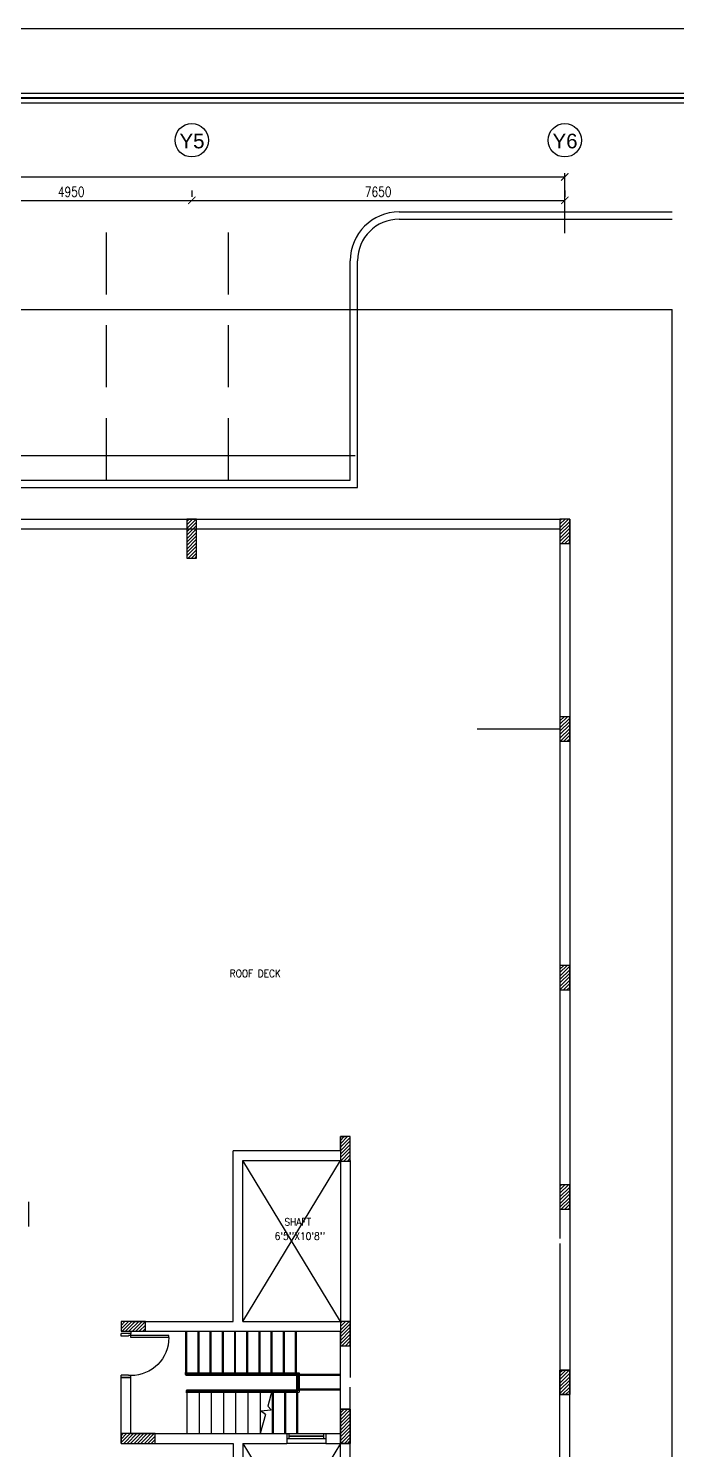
# Model space of a CAD drawing. Header units: millimetres. Extents: x -1288794 to 352264, y -1971533 to -1569871.
# Drawn here: x 174116 to 187408, y -1599010 to -1569871 of the extents above; entities that cross this region are included whole.
import ezdxf
from ezdxf.enums import TextEntityAlignment as Align

# ---------------------------------------------------------------- set-up
doc = ezdxf.new("R2010")
doc.units = ezdxf.units.MM
doc.header["$LTSCALE"] = 500
doc.header["$PDMODE"] = 34
for name, pattern in [('CENTER', [50.8, 31.75, -6.35, 6.35, -6.35]), ('DASHED', [19.05, 12.7, -6.35]), ('DASHED2', [9.525, 6.35, -3.175])]:
    doc.linetypes.add(name, pattern=pattern)
for name, color, linetype in [('A-ANNO-DIMS', 1, 'Continuous'), ('A-ANNO-SYMB', 33, 'Continuous'), ('A-ANNO-TEXT', 8, 'Continuous'), ('A-AREA', 8, 'CENTER'), ('A-DOOR', 4, 'Continuous'), ('A-FLOR-OVHD', 4, 'DASHED2'), ('A-FLOR-SPCL', 8, 'Continuous'), ('A-FLOR-STRS', 8, 'Continuous'), ('A-GLAZ', 5, 'Continuous'), ('A-WALL-FULL', 8, 'Continuous'), ('L-WALK', 8, 'Continuous'), ('LOGO LINE', 7, 'Continuous'), ('LOGO1LINE', 7, 'Continuous'), ('S-COL- HACT.', 9, 'Continuous'), ('S-COL.', 8, 'Continuous')]:
    doc.layers.add(name, color=color, linetype=linetype)
doc.styles.add('ROMANS', font='romans.shx', dxfattribs={"width": 0.8})
doc.styles.add('SANSSERIF', font='sas_____.pfb')
doc.dimstyles.new('100 of DIM2', dxfattribs={"dimscale": 0, "dimtxt": 200, "dimasz": 150, "dimexe": 75, "dimexo": 200, "dimgap": 75, "dimtad": 1, "dimdec": 0, "dimrnd": 5, "dimzin": 0, "dimdsep": 46, "dimtxsty": 'ROMANS', "dimblk": 'ARCHTICK', "dimcen": 100, "dimclrd": 94, "dimclre": 94, "dimclrt": 2, "dimadec": 0, "dimazin": 0, "dimtfac": 1, "dimtdec": 0, "dimtofl": 0, "dimtmove": 2, "dimatfit": 3, "dimldrblk": 'OPEN90', "dimfxl": 75, "dimtolj": 1, "dimtzin": 0, "dimarcsym": 0})
pattern_1 = [(45, (1281571.51, -1215620.816), (-35.355339, 35.355339), [])]

# ---------------------------------------------------------------- blocks, each defined once
blk = doc.blocks.new('D-90-R')
for p, q in [((-80, 980), (-40, 980)), ((-80, 980), (-80, 200)), ((-40, 980), (-40, 155)), ((-900, 200), (-860, 200)), ((-900, 200), (-900, 0)), ((-860, 200), (-860, 155)), ((-860, 155), (-850, 155)), ((-850, 155), (-850, 0)), ((-80, 200), (0, 200)), ((-50, 155), (-40, 155)), ((-50, 155), (-50, 0)), ((-50, 0), (0, 0)), ((0, 200), (0, 0)), ((-900, 0), (-850, 0))]:
    blk.add_line(p, q)
at = {"linetype": 'Continuous'}
blk.add_arc((-80, 200), 780, 90, 180, dxfattribs=at)
blk = doc.blocks.new('W-80')
for p, q in [((800, 100), (0, 100)), ((800, 0), (0, 0)), ((40, 0), (40, 100)), ((760, 100), (760, 0))]:
    blk.add_line(p, q)
at = {"linetype": 'Continuous'}
for p, q in [((760, 53), (40, 53)), ((760, 47), (40, 47))]:
    blk.add_line(p, q, dxfattribs=at)
blk = doc.blocks.new('_ArchTick')
at = {"color": 0, "linetype": 'ByBlock', "const_width": 0.15}
blk.add_lwpolyline([(-0.5, -0.5), (0.5, 0.5)], dxfattribs=at)
blk = doc.blocks.new('*D103')
at = {"layer": 'A-ANNO-DIMS', "color": 94, "lineweight": -2, "ltscale": 3, "transparency": 16777216}
for p, q in [((177466, -1573196), (177466, -1573321)), ((185116, -1573196), (185116, -1573321)), ((177466, -1573396), (185116, -1573396))]:
    blk.add_line(p, q, dxfattribs=at)
at = {"layer": 'Defpoints', "color": 0, "ltscale": 3, "transparency": 16777216}
for p in [(177466, -1573396), (185116, -1573396), (185116, -1573396)]:
    blk.add_point(p, dxfattribs=at)
at = {"layer": 'A-ANNO-DIMS', "color": 94, "lineweight": -2, "ltscale": 3, "transparency": 16777216, "xscale": 150, "yscale": 150, "zscale": 150, "rotation": 180}
blk.add_blockref('_ArchTick', (177466, -1573396), dxfattribs=at)
at = {"layer": 'A-ANNO-DIMS', "color": 94, "lineweight": -2, "ltscale": 3, "transparency": 16777216, "xscale": 150, "yscale": 150, "zscale": 150}
blk.add_blockref('_ArchTick', (185116, -1573396), dxfattribs=at)
at = {"layer": 'A-ANNO-DIMS', "color": 2, "ltscale": 3, "transparency": 16777216, "insert": (181291, -1573221), "char_height": 200, "attachment_point": 5, "style": 'ROMANS'}
blk.add_mtext('\\A1;7650', dxfattribs=at)
blk = doc.blocks.new('_Open90')
at = {"color": 0, "linetype": 'ByBlock', "lineweight": -2}
for p, q in [((0, 0), (-1, 0)), ((-0.5, 0.5), (0, 0)), ((0, 0), (-0.5, -0.5))]:
    blk.add_line(p, q, dxfattribs=at)
blk = doc.blocks.new('*D106')
at = {"layer": 'A-ANNO-DIMS', "color": 94, "lineweight": -2, "ltscale": 3, "transparency": 16777216}
for p, q in [((172516, -1573196), (172516, -1573321)), ((177466, -1573196), (177466, -1573321)), ((172516, -1573396), (177466, -1573396))]:
    blk.add_line(p, q, dxfattribs=at)
at = {"layer": 'Defpoints', "color": 0, "ltscale": 3, "transparency": 16777216}
for p in [(172516, -1573396), (177466, -1573396), (177466, -1573396)]:
    blk.add_point(p, dxfattribs=at)
at = {"layer": 'A-ANNO-DIMS', "color": 94, "lineweight": -2, "ltscale": 3, "transparency": 16777216, "xscale": 150, "yscale": 150, "zscale": 150, "rotation": 180}
blk.add_blockref('_ArchTick', (172516, -1573396), dxfattribs=at)
at = {"layer": 'A-ANNO-DIMS', "color": 94, "lineweight": -2, "ltscale": 3, "transparency": 16777216, "xscale": 150, "yscale": 150, "zscale": 150}
blk.add_blockref('_ArchTick', (177466, -1573396), dxfattribs=at)
at = {"layer": 'A-ANNO-DIMS', "color": 2, "ltscale": 3, "transparency": 16777216, "insert": (174991, -1573221), "char_height": 200, "attachment_point": 5, "style": 'ROMANS'}
blk.add_mtext('\\A1;4950', dxfattribs=at)
blk = doc.blocks.new('*D107')
at = {"layer": 'A-ANNO-DIMS', "color": 94, "lineweight": -2, "ltscale": 3, "transparency": 16777216}
for p, q in [((159616, -1574066), (159616, -1572840)), ((159616, -1572915), (185116, -1572915)), ((185116, -1574066), (185116, -1572840))]:
    blk.add_line(p, q, dxfattribs=at)
at = {"layer": 'Defpoints', "color": 0, "ltscale": 3, "transparency": 16777216}
for p in [(185116, -1572915), (159616, -1574266), (185116, -1574266)]:
    blk.add_point(p, dxfattribs=at)
at = {"layer": 'A-ANNO-DIMS', "color": 94, "lineweight": -2, "ltscale": 3, "transparency": 16777216, "xscale": 150, "yscale": 150, "zscale": 150, "rotation": 180}
blk.add_blockref('_ArchTick', (159616, -1572915), dxfattribs=at)
at = {"layer": 'A-ANNO-DIMS', "color": 94, "lineweight": -2, "ltscale": 3, "transparency": 16777216, "xscale": 150, "yscale": 150, "zscale": 150}
blk.add_blockref('_ArchTick', (185116, -1572915), dxfattribs=at)
at = {"layer": 'A-ANNO-DIMS', "color": 2, "ltscale": 3, "transparency": 16777216, "insert": (172366, -1572740), "char_height": 200, "attachment_point": 5, "style": 'ROMANS'}
blk.add_mtext('\\A1;25500', dxfattribs=at)

msp = doc.modelspace()

# ---------------------------------------------------------------- hatches: boundary and pattern name
at = {"layer": 'S-COL- HACT.', "linetype": 'Continuous', "ltscale": 3}
h = msp.add_hatch(dxfattribs=at)
h.set_pattern_fill('ANSI31', color=256, scale=400, style=0)
h.set_pattern_definition(pattern_1)
h.paths.add_polyline_path([(177366.3, -1579932.8), (177366.3, -1580732.8), (177566.3, -1580732.8), (177566.3, -1579932.8)])
h = msp.add_hatch(dxfattribs=at)
h.set_pattern_fill('ANSI31', color=256, scale=400, style=0)
h.set_pattern_definition(pattern_1)
h.paths.add_polyline_path([(185216.3, -1580432.8), (185216.3, -1579932.8), (185016.3, -1579932.8), (185016.3, -1580432.8)])
h = msp.add_hatch(dxfattribs=at)
h.set_pattern_fill('ANSI31', color=256, scale=400, style=0)
h.set_pattern_definition(pattern_1)
h.paths.add_polyline_path([(185016.3, -1583982.8), (185016.3, -1584482.8), (185216.3, -1584482.8), (185216.3, -1583982.8)])
h = msp.add_hatch(dxfattribs=at)
h.set_pattern_fill('ANSI31', color=256, scale=400, style=0)
h.set_pattern_definition(pattern_1)
h.paths.add_polyline_path([(185016.3, -1589082.8), (185016.3, -1589582.8), (185216.3, -1589582.8), (185216.3, -1589082.8)])
h = msp.add_hatch(dxfattribs=at)
h.set_pattern_fill('ANSI31', color=256, scale=400, style=0)
h.set_pattern_definition(pattern_1)
h.paths.add_polyline_path([(180516.3, -1592593.6), (180516.3, -1593093.6), (180716.3, -1593093.6), (180716.3, -1592593.6)])
h = msp.add_hatch(dxfattribs=at)
h.set_pattern_fill('ANSI31', color=256, scale=400, style=0)
h.set_pattern_definition(pattern_1)
h.paths.add_polyline_path([(185016.3, -1593582.8), (185016.3, -1594082.8), (185216.3, -1594082.8), (185216.3, -1593582.8)])
h = msp.add_hatch(dxfattribs=at)
h.set_pattern_fill('ANSI31', color=256, scale=400, style=0)
h.set_pattern_definition(pattern_1)
h.paths.add_polyline_path([(176016.3, -1596582.8), (176516.3, -1596582.8), (176516.3, -1596382.8), (176016.3, -1596382.8)])
h = msp.add_hatch(dxfattribs=at)
h.set_pattern_fill('ANSI31', color=256, scale=400, style=0)
h.set_pattern_definition(pattern_1)
h.paths.add_polyline_path([(180516.3, -1596882.8), (180716.3, -1596882.8), (180716.3, -1596382.8), (180516.3, -1596382.8)])
h = msp.add_hatch(dxfattribs=at)
h.set_pattern_fill('ANSI31', color=256, scale=400, style=0)
h.set_pattern_definition(pattern_1)
h.paths.add_polyline_path([(185016.3, -1597882.8), (185016.3, -1597382.8), (185216.3, -1597382.8), (185216.3, -1597882.8)])
h = msp.add_hatch(dxfattribs=at)
h.set_pattern_fill('ANSI31', color=256, scale=400, style=0)
h.set_pattern_definition(pattern_1)
h.paths.add_polyline_path([(180516.3, -1598882.8), (180716.3, -1598882.8), (180716.3, -1598182.8), (180516.3, -1598182.8)])
h = msp.add_hatch(dxfattribs=at)
h.set_pattern_fill('ANSI31', color=256, scale=400, style=0)
h.set_pattern_definition(pattern_1)
h.paths.add_polyline_path([(176016.3, -1598882.8), (176716.3, -1598882.8), (176716.3, -1598682.8), (176016.3, -1598682.8)])

# ---------------------------------------------------------------- linework, layer by layer
at = {"layer": 'A-ANNO-SYMB', "ltscale": 3}
for centre in [(177466.3, -1572164.6), (185116.3, -1572164.6)]:
    msp.add_circle(centre, 342.2, dxfattribs=at)
at = {"layer": 'A-AREA', "ltscale": 15}
for p in [(155216.3, -1575632.8), (187316.3, -1618632.8)]:
    msp.add_line(p, (187316.3, -1575632.8), dxfattribs=at)
at = {"layer": 'A-FLOR-OVHD'}
for p, q in [((177366.3, -1597432.8), (177366.3, -1596582.8)), ((177616.3, -1597432.8), (177616.3, -1596582.8)), ((177866.3, -1597432.8), (177866.3, -1596582.8)), ((178116.3, -1597432.8), (178116.3, -1596582.8)), ((178366.3, -1597432.8), (178366.3, -1596582.8)), ((178616.3, -1597432.8), (178616.3, -1596582.8)), ((178866.3, -1597432.8), (178866.3, -1596582.8)), ((179116.3, -1597432.8), (179116.3, -1596582.8)), ((179366.3, -1597432.8), (179366.3, -1596582.8)), ((179616.3, -1597432.8), (179616.3, -1596582.8)), ((179666.3, -1597482.8), (180516.3, -1597482.8)), ((177366.3, -1597782.8), (177366.3, -1597807.8)), ((177366.3, -1597832.8), (177366.3, -1598682.8)), ((177616.3, -1597782.8), (177616.3, -1597807.8)), ((177616.3, -1597832.8), (177616.3, -1598682.8)), ((177866.3, -1597782.8), (177866.3, -1597807.8)), ((177866.3, -1597832.8), (177866.3, -1598682.8)), ((178116.3, -1597782.8), (178116.3, -1597807.8)), ((178116.3, -1597832.8), (178116.3, -1598682.8)), ((178366.3, -1597782.8), (178366.3, -1597807.8)), ((178366.3, -1597832.8), (178366.3, -1598682.8)), ((178616.3, -1597782.8), (178616.3, -1597807.8)), ((178616.3, -1597832.8), (178616.3, -1598682.8)), ((178866.3, -1597782.8), (178866.3, -1597807.8)), ((178866.3, -1597832.8), (178866.3, -1598682.8)), ((179116.3, -1597832.8), (179116.3, -1598682.8)), ((179366.3, -1597832.8), (179366.3, -1598682.8)), ((179616.3, -1597832.8), (179616.3, -1598682.8)), ((179666.3, -1597782.8), (180516.3, -1597782.8))]:
    msp.add_line(p, q, dxfattribs=at)
at = {"layer": 'A-FLOR-OVHD', "ltscale": 3}
msp.add_lwpolyline([(180816.3, -1578632.8), (172416.3, -1578632.8), (172416.3, -1579932.8), (171116.3, -1579932.8), (171116.3, -1578632.8), (166816.3, -1578632.8), (166816.3, -1579032.8), (165116.3, -1579032.8), (165116.3, -1578632.8), (158216.3, -1578632.8), (158216.3, -1588282.8), (157216.3, -1588282.8), (157216.3, -1592782.8)], dxfattribs=at)
at = {"layer": 'A-FLOR-SPCL', "ltscale": 3}
for p, q in [((183316.3, -1584232.8), (185016.3, -1584232.8)), ((178516.3, -1596382.8), (180516.3, -1593082.8)), ((180516.3, -1596382.8), (178516.3, -1593082.8)), ((180516.3, -1598882.8), (178516.3, -1602182.8)), ((178516.3, -1598882.8), (180516.3, -1602182.8))]:
    msp.add_line(p, q, dxfattribs=at)
at = {"layer": 'A-FLOR-STRS', "ltscale": 3}
for p, q in [((177346.3, -1597432.8), (177346.3, -1596582.8)), ((177596.3, -1597432.8), (177596.3, -1596582.8)), ((177846.3, -1597432.8), (177846.3, -1596582.8)), ((178096.3, -1597432.8), (178096.3, -1596582.8)), ((178346.3, -1597432.8), (178346.3, -1596582.8)), ((178596.3, -1597432.8), (178596.3, -1596582.8)), ((178846.3, -1597432.8), (178846.3, -1596582.8)), ((179096.3, -1597432.8), (179096.3, -1596582.8)), ((179346.3, -1597432.8), (179346.3, -1596582.8)), ((179596.3, -1597432.8), (179596.3, -1596582.8)), ((177321.3, -1597432.8), (179666.3, -1597432.8)), ((177321.3, -1597457.8), (179641.3, -1597457.8)), ((177346.3, -1597482.8), (177346.3, -1597457.8)), ((177346.3, -1597482.8), (179616.3, -1597482.8)), ((177366.3, -1597482.8), (177366.3, -1597457.8)), ((177596.3, -1597482.8), (177596.3, -1597457.8)), ((177616.3, -1597482.8), (177616.3, -1597457.8)), ((177846.3, -1597482.8), (177846.3, -1597457.8)), ((177866.3, -1597482.8), (177866.3, -1597457.8)), ((178096.3, -1597482.8), (178096.3, -1597457.8)), ((178116.3, -1597482.8), (178116.3, -1597457.8)), ((178346.3, -1597482.8), (178346.3, -1597457.8)), ((178366.3, -1597482.8), (178366.3, -1597457.8)), ((178596.3, -1597482.8), (178596.3, -1597457.8)), ((178616.3, -1597482.8), (178616.3, -1597457.8)), ((178846.3, -1597482.8), (178846.3, -1597457.8)), ((178866.3, -1597482.8), (178866.3, -1597457.8)), ((179096.3, -1597482.8), (179096.3, -1597457.8)), ((179116.3, -1597482.8), (179116.3, -1597457.8)), ((179346.3, -1597482.8), (179346.3, -1597457.8)), ((179366.3, -1597482.8), (179366.3, -1597457.8)), ((179596.3, -1597482.8), (179596.3, -1597457.8)), ((179616.3, -1597482.8), (179616.3, -1597457.8)), ((179616.3, -1597462.8), (179641.3, -1597462.8)), ((179616.3, -1597482.8), (179616.3, -1597782.8)), ((179616.3, -1597482.8), (179641.3, -1597482.8)), ((179641.3, -1597457.8), (179641.3, -1597807.8)), ((179666.3, -1597432.8), (179666.3, -1597832.8)), ((179666.3, -1597462.8), (180516.3, -1597462.8)), ((177341.3, -1597807.8), (179641.3, -1597807.8)), ((177341.3, -1597832.8), (179666.3, -1597832.8)), ((177366.3, -1597782.8), (179616.3, -1597782.8)), ((177366.3, -1597807.8), (177366.3, -1597782.8)), ((179116.3, -1597782.8), (179022.6, -1598120)), ((179116.3, -1597782.8), (179116.3, -1597807.8)), ((179136.3, -1597832.8), (179136.3, -1598682.8)), ((179366.3, -1597782.8), (179366.3, -1597807.8)), ((179386.3, -1597782.8), (179386.3, -1597807.8)), ((179386.3, -1597832.8), (179386.3, -1598682.8)), ((179616.3, -1597762.8), (179641.3, -1597762.8)), ((179616.3, -1597782.8), (179616.3, -1597807.8)), ((179616.3, -1597782.8), (179641.3, -1597782.8)), ((179616.3, -1597782.8), (179616.3, -1597807.8)), ((179636.3, -1597782.8), (179636.3, -1597807.8)), ((179636.3, -1597782.8), (179636.3, -1597807.8)), ((179636.3, -1597832.8), (179636.3, -1598682.8)), ((179636.3, -1597832.8), (179636.3, -1598682.8)), ((179666.3, -1597762.8), (180516.3, -1597762.8)), ((178878.5, -1598218.3), (179094.5, -1598197.6)), ((178975.4, -1598290.3), (178878.5, -1598218.3)), ((179094.5, -1598197.6), (179022.6, -1598120)), ((178975.4, -1598290.3), (178866.3, -1598682.8))]:
    msp.add_line(p, q, dxfattribs=at)
at = {"layer": 'A-GLAZ', "ltscale": 3}
msp.add_line((180216.3, -1598882.8), (179416.3, -1598882.8), dxfattribs=at)
at = {"layer": 'A-WALL-FULL', "ltscale": 3}
for p, q in [((172416.3, -1579932.8), (185016.3, -1579932.8)), ((172616.3, -1580132.8), (181216.3, -1580132.8)), ((179816.3, -1580132.8), (181216.3, -1580132.8)), ((180816.3, -1580132.8), (185016.3, -1580132.8)), ((181116.3, -1580132.8), (182066.3, -1580132.8)), ((181116.3, -1580132.8), (184816.3, -1580132.8)), ((183866.3, -1579932.8), (185016.3, -1579932.8)), ((183866.3, -1580132.8), (184816.3, -1580132.8)), ((185016.3, -1579932.8), (185016.3, -1579932.8)), ((185016.3, -1580132.8), (185016.3, -1592679.4)), ((185016.3, -1580132.8), (185016.3, -1594682.8)), ((185216.3, -1579932.8), (185216.3, -1592679.4)), ((185216.3, -1579932.8), (185216.3, -1596341.2)), ((185216.3, -1579932.8), (185216.3, -1580132.8)), ((178316.3, -1596175.9), (178316.3, -1592882.8)), ((180516.3, -1592882.8), (178316.3, -1592882.8)), ((178516.3, -1593082.8), (180516.3, -1593082.8)), ((178516.3, -1596175.9), (178516.3, -1593082.8)), ((180516.3, -1593082.8), (180516.3, -1596382.8)), ((180716.3, -1593082.8), (180716.3, -1596382.8)), ((174116.3, -1593932.8), (174116.3, -1594432.8)), ((185016.3, -1594782.8), (185016.3, -1596341.2)), ((178316.3, -1596382.8), (178316.3, -1596175.9)), ((178516.3, -1596382.8), (178516.3, -1596175.9)), ((176216.3, -1596382.8), (178316.3, -1596382.8)), ((178516.3, -1596382.8), (180516.3, -1596382.8)), ((180716.3, -1596382.8), (180716.3, -1597532.8)), ((185016.3, -1596341.2), (185016.3, -1597532.8)), ((185216.3, -1596341.2), (185216.3, -1597632.8)), ((176216.3, -1596632.8), (176016.3, -1596632.8)), ((176216.3, -1596582.8), (180516.3, -1596582.8)), ((176216.3, -1596582.8), (176216.3, -1596632.8)), ((180516.3, -1598682.8), (180516.3, -1596582.8)), ((185016.3, -1596641.2), (185016.3, -1597532.8)), ((176016.3, -1598882.8), (176016.3, -1597532.8)), ((176016.3, -1597532.8), (176216.3, -1597532.8)), ((176216.3, -1598682.8), (176216.3, -1597532.8)), ((185216.3, -1599524.4), (185216.3, -1597632.8)), ((180716.3, -1602172.1), (180716.3, -1597732.8)), ((185016.3, -1599524.4), (185016.3, -1597732.8)), ((176216.3, -1598682.8), (179416.3, -1598682.8)), ((179416.3, -1598682.8), (179416.3, -1598882.8)), ((180216.3, -1598682.8), (180516.3, -1598682.8)), ((180216.3, -1598682.8), (180216.3, -1598882.8)), ((176216.3, -1598882.8), (178316.3, -1598882.8)), ((178316.3, -1598882.8), (178316.3, -1602382.8)), ((178516.3, -1598882.8), (179416.3, -1598882.8)), ((178516.3, -1598882.8), (178516.3, -1602182.8)), ((180216.3, -1598882.8), (180516.3, -1598882.8)), ((180516.3, -1602182.8), (180516.3, -1598882.8))]:
    msp.add_line(p, q, dxfattribs=at)
at = {"layer": 'A-WALL-FULL', "linetype": 'Continuous', "ltscale": 3}
for p, q in [((177366.3, -1580132.8), (177366.3, -1580732.8)), ((177566.3, -1580732.8), (177566.3, -1580132.8)), ((177366.3, -1580732.8), (177566.3, -1580732.8)), ((180516.3, -1592882.8), (180516.3, -1592593.6)), ((180516.3, -1592593.6), (180616.3, -1592593.6))]:
    msp.add_line(p, q, dxfattribs=at)
at = {"layer": 'L-WALK', "linetype": 'DASHED', "ltscale": 0.2}
for p, q in [((175716.3, -1579132.8), (175716.3, -1573632.8)), ((178216.3, -1579132.8), (178216.3, -1573632.8))]:
    msp.add_line(p, q, dxfattribs=at)
at = {"layer": 'L-WALK', "ltscale": 15}
for p, q in [((181716.3, -1573632.8), (187316.3, -1573632.8)), ((181716.3, -1573782.8), (187316.3, -1573782.8))]:
    msp.add_line(p, q, dxfattribs=at)
at = {"layer": 'L-WALK', "ltscale": 3}
for p, q in [((180716.3, -1579132.8), (180716.3, -1574632.8)), ((180866.3, -1579277.8), (180866.3, -1574632.8)), ((158066.3, -1579282.8), (180861.3, -1579282.8)), ((158216.3, -1579132.8), (180716.3, -1579132.8))]:
    msp.add_line(p, q, dxfattribs=at)
at = {"layer": 'L-WALK', "ltscale": 15}
for radius in [1000, 850]:
    msp.add_arc((181716.3, -1574632.8), radius, 90, 180, dxfattribs=at)
at = {"layer": 'L-WALK', "ltscale": 3}
msp.add_arc((180861.3, -1579277.8), 5, 270, 0, dxfattribs=at)
at = {"layer": 'LOGO LINE'}
msp.add_lwpolyline([(213752.5, -1625558), (134994.5, -1625558), (134994.5, -1569870.5), (213752.5, -1569870.5)], close=True, dxfattribs=at)
at = {"layer": 'LOGO1LINE'}
for points in [[(212426.6, -1624232.1), (136320.4, -1624232.1), (136320.4, -1571196.4), (212426.6, -1571196.4)], [(202117.9, -1624033.3), (136519.2, -1624033.3), (136519.2, -1571395.3), (202117.9, -1571395.3)]]:
    msp.add_lwpolyline(points, close=True, dxfattribs=at)
at = {"layer": 'LOGO1LINE', "const_width": 39.8}
msp.add_lwpolyline([(212327.2, -1624132.7), (136419.8, -1624132.7), (136419.8, -1571295.9), (212327.2, -1571295.9)], close=True, dxfattribs=at)
at = {"layer": 'S-COL.', "linetype": 'Continuous', "ltscale": 3}
for p, q in [((176516.3, -1596382.8), (176016.3, -1596382.8)), ((176016.3, -1596382.8), (176016.3, -1596582.8)), ((176516.3, -1596582.8), (176516.3, -1596382.8)), ((180516.3, -1598182.8), (180516.3, -1598882.8)), ((180716.3, -1598182.8), (180516.3, -1598182.8)), ((180516.3, -1598882.8), (180516.3, -1598182.8)), ((180516.3, -1598182.8), (180716.3, -1598182.8)), ((180516.3, -1598182.8), (180516.3, -1598882.8)), ((180716.3, -1598182.8), (180516.3, -1598182.8)), ((180516.3, -1598882.8), (180516.3, -1598182.8)), ((180516.3, -1598182.8), (180716.3, -1598182.8)), ((180716.3, -1598882.8), (180716.3, -1598182.8)), ((180716.3, -1598182.8), (180716.3, -1598882.8)), ((180716.3, -1598882.8), (180716.3, -1598182.8)), ((180716.3, -1598182.8), (180716.3, -1598882.8)), ((176716.3, -1598682.8), (176016.3, -1598682.8)), ((176016.3, -1598682.8), (176016.3, -1598882.8)), ((176716.3, -1598882.8), (176716.3, -1598682.8)), ((176016.3, -1598882.8), (176716.3, -1598882.8)), ((180516.3, -1598882.8), (180716.3, -1598882.8)), ((180716.3, -1598882.8), (180516.3, -1598882.8)), ((180516.3, -1598882.8), (180716.3, -1598882.8)), ((180716.3, -1598882.8), (180516.3, -1598882.8))]:
    msp.add_line(p, q, dxfattribs=at)
for points in [[(177366.3, -1579932.8), (177366.3, -1580732.8), (177566.3, -1580732.8), (177566.3, -1579932.8)], [(185216.3, -1580432.8), (185216.3, -1579932.8), (185016.3, -1579932.8), (185016.3, -1580432.8)], [(185016.3, -1583982.8), (185016.3, -1584482.8), (185216.3, -1584482.8), (185216.3, -1583982.8)], [(185016.3, -1589082.8), (185016.3, -1589582.8), (185216.3, -1589582.8), (185216.3, -1589082.8)], [(185016.3, -1589082.8), (185016.3, -1589582.8), (185216.3, -1589582.8), (185216.3, -1589082.8)], [(185016.3, -1589082.8), (185016.3, -1589582.8), (185216.3, -1589582.8), (185216.3, -1589082.8)], [(180516.3, -1592593.6), (180516.3, -1593093.6), (180716.3, -1593093.6), (180716.3, -1592593.6)], [(180516.3, -1592593.6), (180516.3, -1593093.6), (180716.3, -1593093.6), (180716.3, -1592593.6)], [(180516.3, -1592593.6), (180516.3, -1593093.6), (180716.3, -1593093.6), (180716.3, -1592593.6)], [(185016.3, -1593582.8), (185016.3, -1594082.8), (185216.3, -1594082.8), (185216.3, -1593582.8)], [(185016.3, -1593582.8), (185016.3, -1594082.8), (185216.3, -1594082.8), (185216.3, -1593582.8)], [(185016.3, -1593582.8), (185016.3, -1594082.8), (185216.3, -1594082.8), (185216.3, -1593582.8)], [(176016.3, -1596582.8), (176516.3, -1596582.8), (176516.3, -1596382.8), (176016.3, -1596382.8)], [(180516.3, -1596882.8), (180716.3, -1596882.8), (180716.3, -1596382.8), (180516.3, -1596382.8)], [(185016.3, -1597382.8), (185016.3, -1597882.8), (185216.3, -1597882.8), (185216.3, -1597382.8)], [(185016.3, -1597882.8), (185016.3, -1597382.8), (185216.3, -1597382.8), (185216.3, -1597882.8)], [(185016.3, -1597382.8), (185016.3, -1597882.8), (185216.3, -1597882.8), (185216.3, -1597382.8)], [(185016.3, -1597882.8), (185016.3, -1597382.8), (185216.3, -1597382.8), (185216.3, -1597882.8)], [(185016.3, -1597382.8), (185016.3, -1597882.8), (185216.3, -1597882.8), (185216.3, -1597382.8)], [(185016.3, -1597882.8), (185016.3, -1597382.8), (185216.3, -1597382.8), (185216.3, -1597882.8)], [(180516.3, -1598882.8), (180716.3, -1598882.8), (180716.3, -1598182.8), (180516.3, -1598182.8)], [(176016.3, -1598882.8), (176716.3, -1598882.8), (176716.3, -1598682.8), (176016.3, -1598682.8)]]:
    msp.add_lwpolyline(points, close=True, dxfattribs=at)

# ---------------------------------------------------------------- block references
at = {"layer": 'A-DOOR', "ltscale": 3, "xscale": -1, "rotation": 270}
msp.add_blockref('D-90-R', (176016.3, -1596632.8), dxfattribs=at)
at = {"layer": 'A-GLAZ', "ltscale": 3, "xscale": -1}
msp.add_blockref('W-80', (180216.3, -1598782.8), dxfattribs=at)

# ---------------------------------------------------------------- texts
at = {"layer": 'A-ANNO-TEXT', "style": 'SANSSERIF'}
for s, p in [('Y5', (177470.9, -1572329.2)), ('Y6', (185120.9, -1572329.2))]:
    msp.add_text(s, height=300, dxfattribs=at).set_placement(p, align=Align.CENTER)
at = {"layer": 'A-ANNO-TEXT', "style": 'ROMANS', "width": 0.9}
for s, p in [('ROOF DECK', (178244.8, -1589322)), ('SHAFT', (179367.7, -1594417.6)), ("6'5''X10'8''", (179165.2, -1594708.2))]:
    msp.add_text(s, height=150, dxfattribs=at).set_placement(p)

# ---------------------------------------------------------------- dimensions: what is measured, and where the dimension line sits
at = {"layer": 'A-ANNO-DIMS', "ltscale": 3}
for base, p1, p2, picture, middle in [((185116.3, -1572915.4), (159616.3, -1574266.1), (185116.3, -1574266.1), '*D107', (172366.3, -1572740.4)), ((177466.3, -1573395.6), (172516.3, -1573395.6), (177466.3, -1573395.6), '*D106', (174991.3, -1573220.6)), ((185116.3, -1573395.6), (177466.3, -1573395.6), (185116.3, -1573395.6), '*D103', (181291.3, -1573220.6))]:
    dim = msp.add_linear_dim(base=base, p1=p1, p2=p2, dimstyle='100 of DIM2', override={"dimscale": 1}, dxfattribs=at)
    dim.commit()
    dim.dimension.update_dxf_attribs({"geometry": picture, "text_midpoint": middle})

doc.saveas('drawing.dxf')
